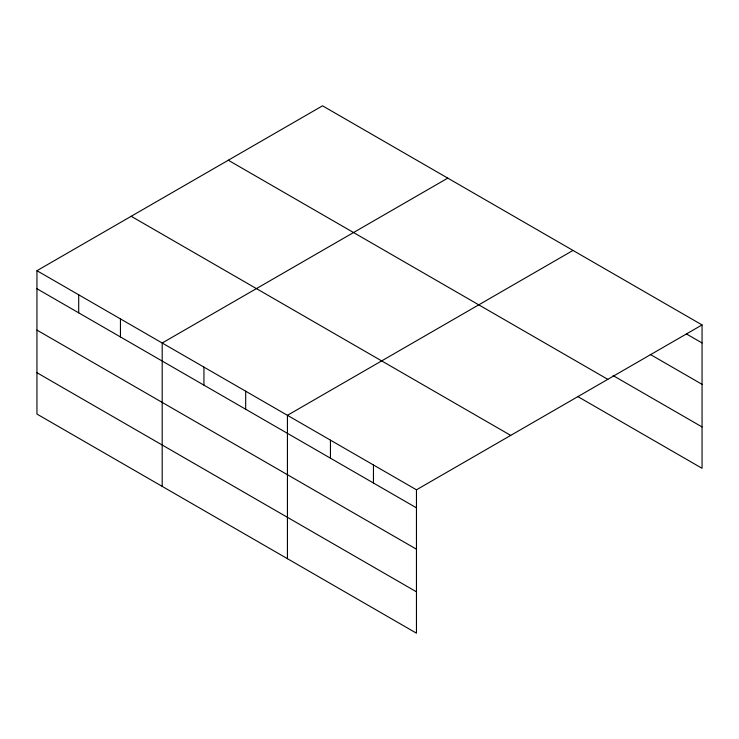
<?xml version="1.0" encoding="UTF-8"?>
<svg xmlns="http://www.w3.org/2000/svg" width="739" height="739" viewBox="0 0 739 739"><rect width="100%" height="100%" fill="white"/><g stroke="black" fill="none" stroke-linecap="round" stroke-linejoin="round"><path stroke-width="1.11" d="M577.898 396.621L702.05 468.304L702.05 324.929L322.537 105.816L36.95 270.696L36.95 414.071L416.463 633.184L416.463 489.809L36.95 270.696M447.779 178.127L162.192 343.007L162.192 486.373M573.011 250.429L287.434 415.309L287.434 558.684M416.463 489.809L702.05 324.929M686.411 333.936L702.05 342.961M650.237 354.415L702.05 384.326M613.093 375.578L702.05 426.939M228.296 160.234L607.809 379.338M131.191 216.287L510.704 435.4M36.95 288.737L416.463 507.841M36.95 330.093L416.463 549.206M36.95 372.705L416.463 591.819M373.454 464.979L373.454 483.01M330.444 440.148L330.444 458.18M245.681 391.208L245.681 409.249M203.936 367.107L203.936 385.139M120.448 318.906L120.448 336.938M78.694 294.806L78.694 312.837"/></g></svg>
